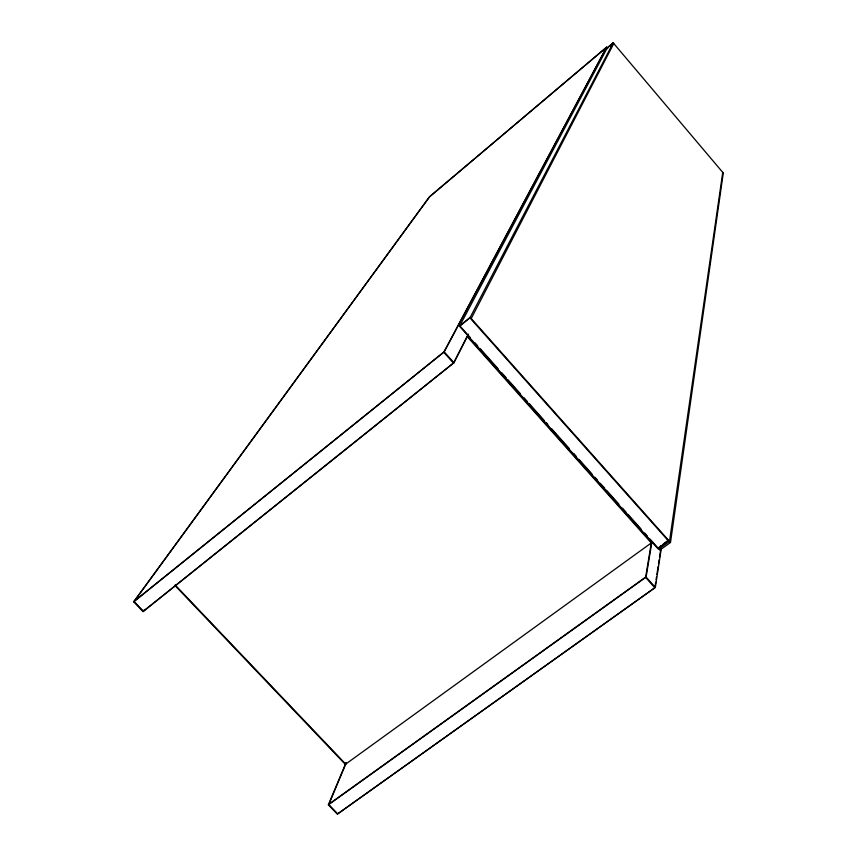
<?xml version="1.0" encoding="UTF-8"?>
<svg xmlns="http://www.w3.org/2000/svg" width="857" height="857" viewBox="0 0 857 857"><rect width="100%" height="100%" fill="white"/><g stroke="black" fill="none" stroke-linecap="round" stroke-linejoin="round"><path stroke-width="1.29" d="M650.024 539.053L659.89 550.119L670.495 542.481L723.319 172.814M723.297 173.028L613.205 42.85L607.249 47.874L459.523 326.281L657.812 548.576L668.524 540.264M722.74 172.375L669.51 541.367L658.904 549.016M655.102 586.145L655.712 582.182M656.076 579.825L656.516 576.9M656.88 574.544L658.133 566.348M658.54 563.702L659.151 559.75M659.515 557.371L660.768 549.187M345.96 762.869L328.37 804.819L337.315 814.15L655.348 587.409L661.4 547.784M657.812 548.576L661.101 545.62M651.32 542.877L645.6 577.425L654.855 587.752L337.733 813.85L328.788 804.519L346.367 762.58M328.37 804.819L646.092 577.072L651.973 541.474M466.969 336.705L453.492 363.122L443.744 352.248L606.51 47.285M133.681 601.807L444.215 351.863L606.767 47.06L429.453 196.842L133.681 601.807L143.065 611.598L453.974 362.736L468.543 334.155M471.221 318.547L613.687 43.664L610.709 46.182M459.523 326.281L469.925 317.872L613.205 42.85M143.065 611.598L144.608 609.423M429.7 196.639L134.088 601.475L143.473 611.266M429.636 196.724L606.477 47.339M613.119 43L607.174 48.035L607.731 48.699M134.292 601.196L443.862 352.034M143.676 610.987L453.599 362.907M663.222 544.088L667.464 541.024M328.927 804.187L645.642 577.136M175.117 584.935L345.725 764.09M175.642 586.22L345.317 764.39L651.781 542.599L467.558 336.083L467.097 336.458L651.309 542.942M444.215 351.863L453.974 362.736M646.092 577.072L655.348 587.409M670.495 542.481L470.182 317.379L459.791 325.778L470.45 337.722M469.925 317.872L668.428 540.917M475.035 342.864L477.703 345.853M480.37 348.842L498.131 368.767M501.688 372.741L506.123 377.723M507.901 379.715L520.21 393.513M523.895 397.637L527.441 401.622M529.219 403.615L544.195 420.401M546.102 422.544L547.88 424.526M551.426 428.511L569.198 448.436M573.633 453.407L576.3 456.395M578.968 459.384L592.176 474.2M594.951 477.306L597.618 480.295M600.286 483.284L604.721 488.265M606.499 490.258L618.936 504.195M622.482 508.18L626.038 512.165M627.817 514.157L641.036 528.983M644.689 533.075L647.356 536.064"/></g></svg>
